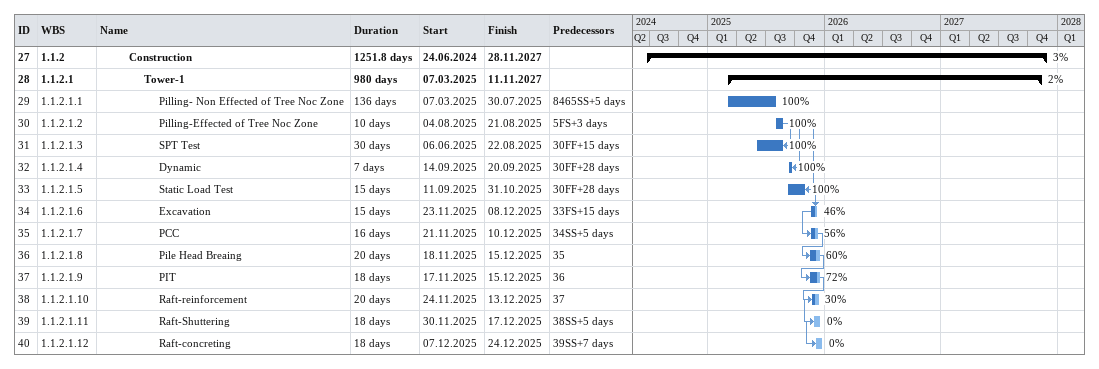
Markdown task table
| ID | WBS | Task | Duration | Start | Finish | Predecessors | % complete |
|---|---|---|---|---|---|---|---|
| 27 | 1.1.2 | **Construction** | 1251.8d | 2024-06-24 | 2027-11-28 |  | 3 |
| 28 | 1.1.2.1 | **Tower-1** | 980d | 2025-03-07 | 2027-11-11 |  | 2 |
| 29 | 1.1.2.1.1 | Pilling- Non Effected of Tree Noc Zone | 136d | 2025-03-07 | 2025-07-30 | 8465SS+5d | 100 |
| 30 | 1.1.2.1.2 | Pilling-Effected of Tree Noc Zone | 10d | 2025-08-04 | 2025-08-21 | 5FS+3d | 100 |
| 31 | 1.1.2.1.3 | SPT Test | 30d | 2025-06-06 | 2025-08-22 | 30FF+15d | 100 |
| 32 | 1.1.2.1.4 | Dynamic | 7d | 2025-09-14 | 2025-09-20 | 30FF+28d | 100 |
| 33 | 1.1.2.1.5 | Static Load Test | 15d | 2025-09-11 | 2025-10-31 | 30FF+28d | 100 |
| 34 | 1.1.2.1.6 | Excavation | 15d | 2025-11-23 | 2025-12-08 | 33FS+15d | 46 |
| 35 | 1.1.2.1.7 | PCC | 16d | 2025-11-21 | 2025-12-10 | 34SS+5d | 56 |
| 36 | 1.1.2.1.8 | Pile Head Breaing | 20d | 2025-11-18 | 2025-12-15 | 35 | 60 |
| 37 | 1.1.2.1.9 | PIT | 18d | 2025-11-17 | 2025-12-15 | 36 | 72 |
| 38 | 1.1.2.1.10 | Raft-reinforcement | 20d | 2025-11-24 | 2025-12-13 | 37 | 30 |
| 39 | 1.1.2.1.11 | Raft-Shuttering | 18d | 2025-11-30 | 2025-12-17 | 38SS+5d | 0 |
| 40 | 1.1.2.1.12 | Raft-concreting | 18d | 2025-12-07 | 2025-12-24 | 39SS+7d | 0 |
